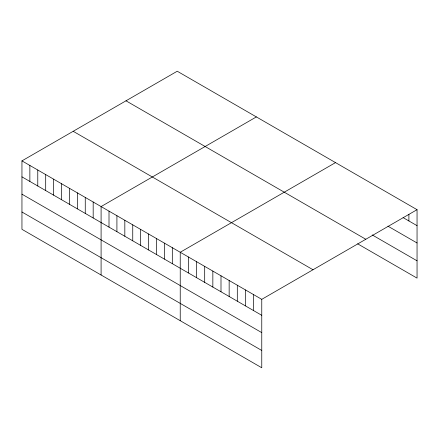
<?xml version="1.0" encoding="UTF-8"?>
<svg xmlns="http://www.w3.org/2000/svg" width="439" height="439" viewBox="0 0 439 439"><rect width="100%" height="100%" fill="white"/><g stroke="black" fill="none" stroke-linecap="round" stroke-linejoin="round"><path stroke-width="0.66" d="M21.95 160.877L261.765 299.338L261.765 367.772L21.95 229.317L21.95 160.877L177.235 71.228L417.05 209.683L417.05 278.123L357.642 243.821M256.371 116.917L101.091 206.571L101.091 275.006M335.511 162.611L180.231 252.26L180.231 320.695M261.765 299.338L417.05 209.683M403.073 217.596L417.05 225.662M387.928 226.162L417.05 242.976M372.206 234.92L417.05 260.81M125.988 100.811L365.808 239.271M73.192 131.294L313.012 269.749M21.95 176.857L261.765 315.317M21.95 194.17L261.765 332.625M21.95 212.004L261.765 350.459M408.896 214.298L408.896 220.954M253.616 294.629L253.616 310.609M245.461 289.921L245.461 305.901M237.307 285.213L237.307 301.192M229.153 280.505L229.153 296.484M220.998 275.796L220.998 291.776M212.844 271.093L212.844 287.073M204.689 266.385L204.689 282.365M196.535 261.677L196.535 277.657M188.386 256.969L188.386 272.948M172.313 247.689L172.313 263.669M164.4 243.124L164.4 259.103M156.487 238.553L156.487 254.532M148.574 233.987L148.574 249.961M140.661 229.416L140.661 245.396M132.748 224.845L132.748 240.824M124.83 220.279L124.83 236.259M116.917 215.708L116.917 231.688M109.004 211.137L109.004 227.117M93.178 202L93.178 217.98M85.259 197.429L85.259 213.409M77.346 192.864L77.346 208.843M69.433 188.293L69.433 204.272M61.52 183.727L61.52 199.701M53.607 179.156L53.607 195.136M45.694 174.585L45.694 190.564M37.776 170.019L37.776 185.999M29.863 165.448L29.863 181.428"/></g></svg>
